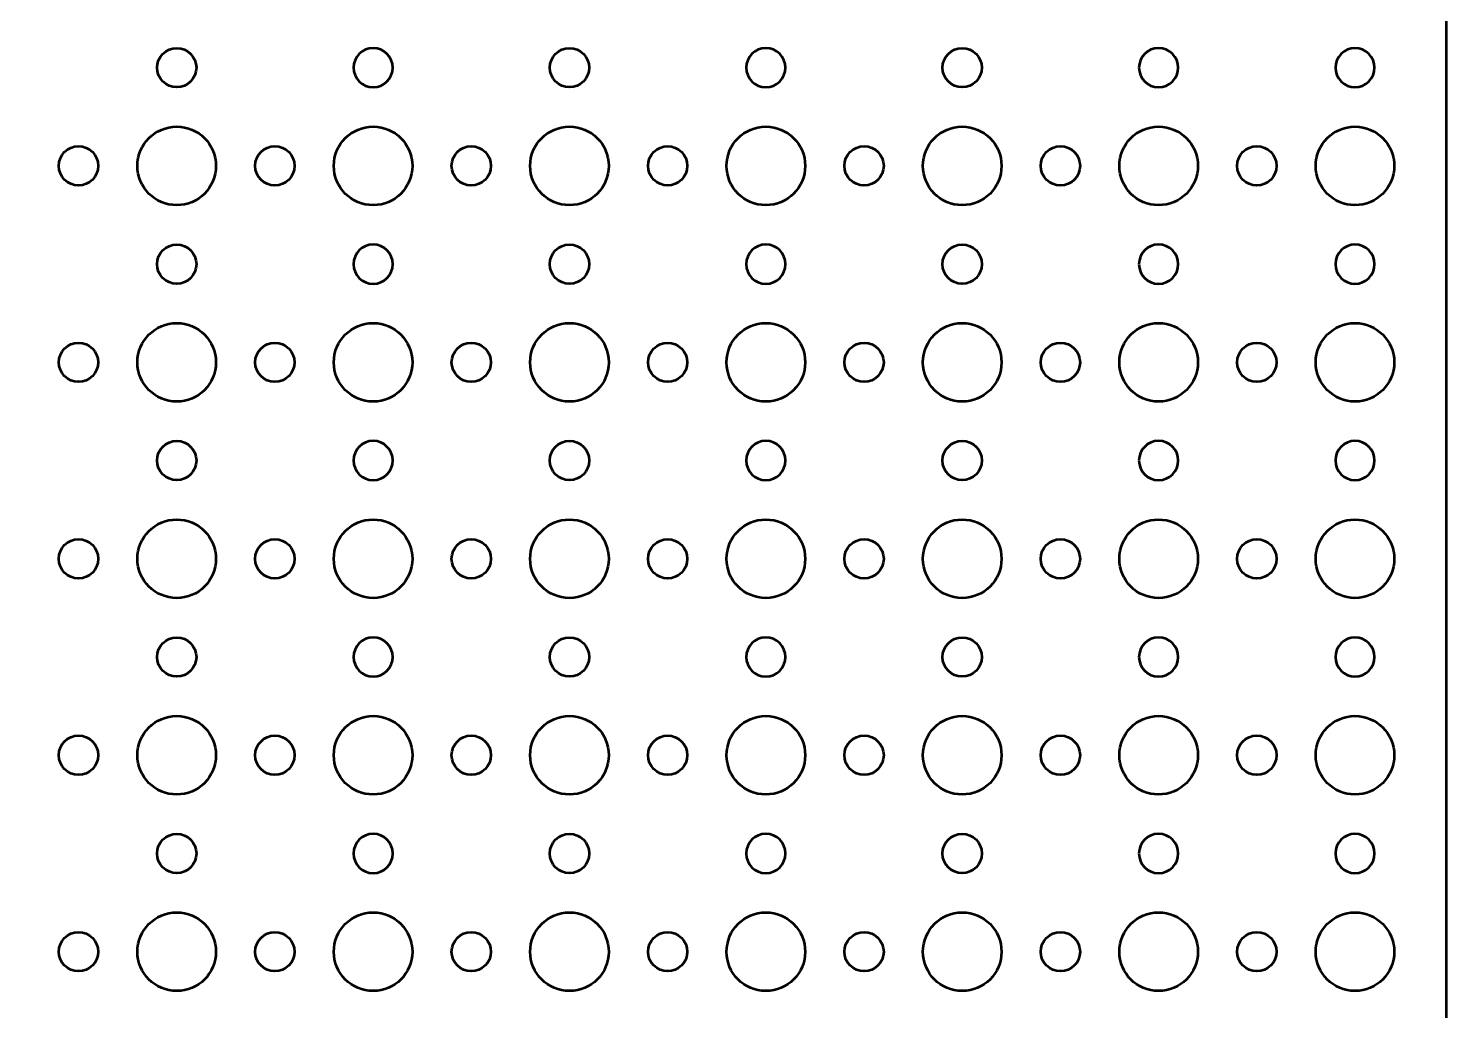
# Model space of a CAD drawing. Header units: centimetres. Extents: x -42.5 to 44.4, y -43.5 to 43.2.
# Drawn here: x 31.12 to 41.95, y -35.7 to -28.2 of the extents above; entities that cross this region are included whole.
import ezdxf

# ---------------------------------------------------------------- set-up
doc = ezdxf.new("R2010")
doc.units = ezdxf.units.CM
doc.header["$MEASUREMENT"] = 0
doc.layers.add('Layer 1', color=7, linetype='Continuous')

msp = doc.modelspace()

# ---------------------------------------------------------------- linework, layer by layer
at = {"layer": 'Layer 1', "lineweight": 53}
for centre, major_axis in [((32.25, -28.5), (0, 0.15)), ((35.25, -28.5), (0, 0.15)), ((38.25, -28.5), (0, 0.15)), ((32.25001, -29.25001), (0, 0.30001)), ((33.75001, -29.25001), (0, 0.30001)), ((35.25001, -29.25001), (0, 0.30001)), ((36.75001, -29.25001), (0, 0.30001)), ((38.25001, -29.25001), (0, 0.30001)), ((39.75001, -29.25001), (0, 0.30001)), ((41.25001, -29.25001), (0, 0.30001)), ((31.5, -29.25), (0, 0.15)), ((33, -29.25), (0, 0.15)), ((34.5, -29.25), (0, 0.15)), ((36, -29.25), (0, 0.15)), ((37.5, -29.25), (0, 0.15)), ((39, -29.25), (0, 0.15)), ((40.5, -29.25), (0, 0.15)), ((32.25, -30), (0, 0.15)), ((35.25, -30), (0, 0.15)), ((38.25, -30), (0, 0.15)), ((32.25001, -30.75001), (0, 0.30001)), ((33.75001, -30.75001), (0, 0.30001)), ((35.25001, -30.75001), (0, 0.30001)), ((36.75001, -30.75001), (0, 0.30001)), ((38.25001, -30.75001), (0, 0.30001)), ((39.75001, -30.75001), (0, 0.30001)), ((41.25001, -30.75001), (0, 0.30001)), ((31.5, -30.75), (0, 0.15)), ((33, -30.75), (0, 0.15)), ((34.5, -30.75), (0, 0.15)), ((36, -30.75), (0, 0.15)), ((37.5, -30.75), (0, 0.15)), ((39, -30.75), (0, 0.15)), ((40.5, -30.75), (0, 0.15)), ((32.25, -31.5), (0, 0.15)), ((35.25, -31.5), (0, 0.15)), ((38.25, -31.5), (0, 0.15)), ((32.25001, -32.25001), (0, 0.30001)), ((33.75001, -32.25001), (0, 0.30001)), ((35.25001, -32.25001), (0, 0.30001)), ((36.75001, -32.25001), (0, 0.30001)), ((38.25001, -32.25001), (0, 0.30001)), ((39.75001, -32.25001), (0, 0.30001)), ((41.25001, -32.25001), (0, 0.30001)), ((31.5, -32.25), (0, 0.15)), ((33, -32.25), (0, 0.15)), ((34.5, -32.25), (0, 0.15)), ((36, -32.25), (0, 0.15)), ((37.5, -32.25), (0, 0.15)), ((39, -32.25), (0, 0.15)), ((40.5, -32.25), (0, 0.15)), ((32.25, -33), (0, 0.15)), ((35.25, -33), (0, 0.15)), ((38.25, -33), (0, 0.15)), ((32.25001, -33.75001), (0, 0.30001)), ((33.75001, -33.75001), (0, 0.30001)), ((35.25001, -33.75001), (0, 0.30001)), ((36.75001, -33.75001), (0, 0.30001)), ((38.25001, -33.75001), (0, 0.30001)), ((39.75001, -33.75001), (0, 0.30001)), ((41.25001, -33.75001), (0, 0.30001)), ((31.5, -33.75), (0, 0.15)), ((33, -33.75), (0, 0.15)), ((34.5, -33.75), (0, 0.15)), ((36, -33.75), (0, 0.15)), ((37.5, -33.75), (0, 0.15)), ((39, -33.75), (0, 0.15)), ((40.5, -33.75), (0, 0.15)), ((32.25, -34.5), (0, 0.15)), ((35.25, -34.5), (0, 0.15)), ((38.25, -34.5), (0, 0.15)), ((32.25001, -35.25001), (0, 0.30001)), ((33.75001, -35.25001), (0, 0.30001)), ((35.25001, -35.25001), (0, 0.30001)), ((36.75001, -35.25001), (0, 0.30001)), ((38.25001, -35.25001), (0, 0.30001)), ((39.75001, -35.25001), (0, 0.30001)), ((41.25001, -35.25001), (0, 0.30001)), ((31.5, -35.25), (0, 0.15)), ((33, -35.25), (0, 0.15)), ((34.5, -35.25), (0, 0.15)), ((36, -35.25), (0, 0.15)), ((37.5, -35.25), (0, 0.15)), ((39, -35.25), (0, 0.15)), ((40.5, -35.25), (0, 0.15))]:
    msp.add_ellipse(centre, major_axis=major_axis, ratio=1, dxfattribs=at)
for points, knots in [([(21.05, -42.95), (21.05, -42.95), (21.05, -14.05), (21.05, -14.05), (21.05, -14.05), (21.05, -13.77386), (21.27386, -13.55), (21.55, -13.55), (21.55, -13.55), (21.55, -13.55), (41.45, -13.55), (41.45, -13.55), (41.45, -13.55), (41.72614, -13.55), (41.95, -13.77386), (41.95, -14.05), (41.95, -14.05), (41.95, -14.05), (41.95, -42.95), (41.95, -42.95), (41.95, -42.95), (41.95, -43.22614), (41.72614, -43.45), (41.45, -43.45), (41.45, -43.45), (41.45, -43.45), (21.55, -43.45), (21.55, -43.45), (21.55, -43.45), (21.27386, -43.45), (21.05, -43.22614), (21.05, -42.95)], [0, 0, 0, 0, 0.11111111, 0.11111111, 0.11111111, 0.11111111, 0.22222222, 0.22222222, 0.22222222, 0.22222222, 0.33333333, 0.33333333, 0.33333333, 0.33333333, 0.44444444, 0.44444444, 0.44444444, 0.44444444, 0.55555556, 0.55555556, 0.55555556, 0.55555556, 0.66666667, 0.66666667, 0.66666667, 0.66666667, 0.77777778, 0.77777778, 0.77777778, 0.77777778, 1, 1, 1, 1]), ([(33.6, -28.5), (33.6, -28.41716), (33.66716, -28.35), (33.75, -28.35), (33.75, -28.35), (33.83284, -28.35), (33.9, -28.41716), (33.9, -28.5), (33.9, -28.5), (33.9, -28.58284), (33.83284, -28.65), (33.75, -28.65), (33.75, -28.65), (33.66716, -28.65), (33.6, -28.58284), (33.6, -28.5)], [0, 0, 0, 0, 0.2, 0.2, 0.2, 0.2, 0.4, 0.4, 0.4, 0.4, 0.6, 0.6, 0.6, 0.6, 1, 1, 1, 1]), ([(36.6, -28.5), (36.6, -28.41716), (36.66716, -28.35), (36.75, -28.35), (36.75, -28.35), (36.83284, -28.35), (36.9, -28.41716), (36.9, -28.5), (36.9, -28.5), (36.9, -28.58284), (36.83284, -28.65), (36.75, -28.65), (36.75, -28.65), (36.66716, -28.65), (36.6, -28.58284), (36.6, -28.5)], [0, 0, 0, 0, 0.2, 0.2, 0.2, 0.2, 0.4, 0.4, 0.4, 0.4, 0.6, 0.6, 0.6, 0.6, 1, 1, 1, 1]), ([(39.6, -28.5), (39.6, -28.41716), (39.66716, -28.35), (39.75, -28.35), (39.75, -28.35), (39.83284, -28.35), (39.9, -28.41716), (39.9, -28.5), (39.9, -28.5), (39.9, -28.58284), (39.83284, -28.65), (39.75, -28.65), (39.75, -28.65), (39.66716, -28.65), (39.6, -28.58284), (39.6, -28.5)], [0, 0, 0, 0, 0.2, 0.2, 0.2, 0.2, 0.4, 0.4, 0.4, 0.4, 0.6, 0.6, 0.6, 0.6, 1, 1, 1, 1]), ([(41.1, -28.5), (41.1, -28.41716), (41.16716, -28.35), (41.25, -28.35), (41.25, -28.35), (41.33284, -28.35), (41.4, -28.41716), (41.4, -28.5), (41.4, -28.5), (41.4, -28.58284), (41.33284, -28.65), (41.25, -28.65), (41.25, -28.65), (41.16716, -28.65), (41.1, -28.58284), (41.1, -28.5)], [0, 0, 0, 0, 0.2, 0.2, 0.2, 0.2, 0.4, 0.4, 0.4, 0.4, 0.6, 0.6, 0.6, 0.6, 1, 1, 1, 1]), ([(33.6, -30), (33.6, -29.91716), (33.66716, -29.85), (33.75, -29.85), (33.75, -29.85), (33.83284, -29.85), (33.9, -29.91716), (33.9, -30), (33.9, -30), (33.9, -30.08284), (33.83284, -30.15), (33.75, -30.15), (33.75, -30.15), (33.66716, -30.15), (33.6, -30.08284), (33.6, -30)], [0, 0, 0, 0, 0.2, 0.2, 0.2, 0.2, 0.4, 0.4, 0.4, 0.4, 0.6, 0.6, 0.6, 0.6, 1, 1, 1, 1]), ([(36.6, -30), (36.6, -29.91716), (36.66716, -29.85), (36.75, -29.85), (36.75, -29.85), (36.83284, -29.85), (36.9, -29.91716), (36.9, -30), (36.9, -30), (36.9, -30.08284), (36.83284, -30.15), (36.75, -30.15), (36.75, -30.15), (36.66716, -30.15), (36.6, -30.08284), (36.6, -30)], [0, 0, 0, 0, 0.2, 0.2, 0.2, 0.2, 0.4, 0.4, 0.4, 0.4, 0.6, 0.6, 0.6, 0.6, 1, 1, 1, 1]), ([(39.6, -30), (39.6, -29.91716), (39.66716, -29.85), (39.75, -29.85), (39.75, -29.85), (39.83284, -29.85), (39.9, -29.91716), (39.9, -30), (39.9, -30), (39.9, -30.08284), (39.83284, -30.15), (39.75, -30.15), (39.75, -30.15), (39.66716, -30.15), (39.6, -30.08284), (39.6, -30)], [0, 0, 0, 0, 0.2, 0.2, 0.2, 0.2, 0.4, 0.4, 0.4, 0.4, 0.6, 0.6, 0.6, 0.6, 1, 1, 1, 1]), ([(41.1, -30), (41.1, -29.91716), (41.16716, -29.85), (41.25, -29.85), (41.25, -29.85), (41.33284, -29.85), (41.4, -29.91716), (41.4, -30), (41.4, -30), (41.4, -30.08284), (41.33284, -30.15), (41.25, -30.15), (41.25, -30.15), (41.16716, -30.15), (41.1, -30.08284), (41.1, -30)], [0, 0, 0, 0, 0.2, 0.2, 0.2, 0.2, 0.4, 0.4, 0.4, 0.4, 0.6, 0.6, 0.6, 0.6, 1, 1, 1, 1]), ([(33.6, -31.5), (33.6, -31.41716), (33.66716, -31.35), (33.75, -31.35), (33.75, -31.35), (33.83284, -31.35), (33.9, -31.41716), (33.9, -31.5), (33.9, -31.5), (33.9, -31.58284), (33.83284, -31.65), (33.75, -31.65), (33.75, -31.65), (33.66716, -31.65), (33.6, -31.58284), (33.6, -31.5)], [0, 0, 0, 0, 0.2, 0.2, 0.2, 0.2, 0.4, 0.4, 0.4, 0.4, 0.6, 0.6, 0.6, 0.6, 1, 1, 1, 1]), ([(36.6, -31.5), (36.6, -31.41716), (36.66716, -31.35), (36.75, -31.35), (36.75, -31.35), (36.83284, -31.35), (36.9, -31.41716), (36.9, -31.5), (36.9, -31.5), (36.9, -31.58284), (36.83284, -31.65), (36.75, -31.65), (36.75, -31.65), (36.66716, -31.65), (36.6, -31.58284), (36.6, -31.5)], [0, 0, 0, 0, 0.2, 0.2, 0.2, 0.2, 0.4, 0.4, 0.4, 0.4, 0.6, 0.6, 0.6, 0.6, 1, 1, 1, 1]), ([(39.6, -31.5), (39.6, -31.41716), (39.66716, -31.35), (39.75, -31.35), (39.75, -31.35), (39.83284, -31.35), (39.9, -31.41716), (39.9, -31.5), (39.9, -31.5), (39.9, -31.58284), (39.83284, -31.65), (39.75, -31.65), (39.75, -31.65), (39.66716, -31.65), (39.6, -31.58284), (39.6, -31.5)], [0, 0, 0, 0, 0.2, 0.2, 0.2, 0.2, 0.4, 0.4, 0.4, 0.4, 0.6, 0.6, 0.6, 0.6, 1, 1, 1, 1]), ([(41.1, -31.5), (41.1, -31.41716), (41.16716, -31.35), (41.25, -31.35), (41.25, -31.35), (41.33284, -31.35), (41.4, -31.41716), (41.4, -31.5), (41.4, -31.5), (41.4, -31.58284), (41.33284, -31.65), (41.25, -31.65), (41.25, -31.65), (41.16716, -31.65), (41.1, -31.58284), (41.1, -31.5)], [0, 0, 0, 0, 0.2, 0.2, 0.2, 0.2, 0.4, 0.4, 0.4, 0.4, 0.6, 0.6, 0.6, 0.6, 1, 1, 1, 1]), ([(33.6, -33), (33.6, -32.91716), (33.66716, -32.85), (33.75, -32.85), (33.75, -32.85), (33.83284, -32.85), (33.9, -32.91716), (33.9, -33), (33.9, -33), (33.9, -33.08284), (33.83284, -33.15), (33.75, -33.15), (33.75, -33.15), (33.66716, -33.15), (33.6, -33.08284), (33.6, -33)], [0, 0, 0, 0, 0.2, 0.2, 0.2, 0.2, 0.4, 0.4, 0.4, 0.4, 0.6, 0.6, 0.6, 0.6, 1, 1, 1, 1]), ([(36.6, -33), (36.6, -32.91716), (36.66716, -32.85), (36.75, -32.85), (36.75, -32.85), (36.83284, -32.85), (36.9, -32.91716), (36.9, -33), (36.9, -33), (36.9, -33.08284), (36.83284, -33.15), (36.75, -33.15), (36.75, -33.15), (36.66716, -33.15), (36.6, -33.08284), (36.6, -33)], [0, 0, 0, 0, 0.2, 0.2, 0.2, 0.2, 0.4, 0.4, 0.4, 0.4, 0.6, 0.6, 0.6, 0.6, 1, 1, 1, 1]), ([(39.6, -33), (39.6, -32.91716), (39.66716, -32.85), (39.75, -32.85), (39.75, -32.85), (39.83284, -32.85), (39.9, -32.91716), (39.9, -33), (39.9, -33), (39.9, -33.08284), (39.83284, -33.15), (39.75, -33.15), (39.75, -33.15), (39.66716, -33.15), (39.6, -33.08284), (39.6, -33)], [0, 0, 0, 0, 0.2, 0.2, 0.2, 0.2, 0.4, 0.4, 0.4, 0.4, 0.6, 0.6, 0.6, 0.6, 1, 1, 1, 1]), ([(41.1, -33), (41.1, -32.91716), (41.16716, -32.85), (41.25, -32.85), (41.25, -32.85), (41.33284, -32.85), (41.4, -32.91716), (41.4, -33), (41.4, -33), (41.4, -33.08284), (41.33284, -33.15), (41.25, -33.15), (41.25, -33.15), (41.16716, -33.15), (41.1, -33.08284), (41.1, -33)], [0, 0, 0, 0, 0.2, 0.2, 0.2, 0.2, 0.4, 0.4, 0.4, 0.4, 0.6, 0.6, 0.6, 0.6, 1, 1, 1, 1]), ([(33.6, -34.5), (33.6, -34.41716), (33.66716, -34.35), (33.75, -34.35), (33.75, -34.35), (33.83284, -34.35), (33.9, -34.41716), (33.9, -34.5), (33.9, -34.5), (33.9, -34.58284), (33.83284, -34.65), (33.75, -34.65), (33.75, -34.65), (33.66716, -34.65), (33.6, -34.58284), (33.6, -34.5)], [0, 0, 0, 0, 0.2, 0.2, 0.2, 0.2, 0.4, 0.4, 0.4, 0.4, 0.6, 0.6, 0.6, 0.6, 1, 1, 1, 1]), ([(36.6, -34.5), (36.6, -34.41716), (36.66716, -34.35), (36.75, -34.35), (36.75, -34.35), (36.83284, -34.35), (36.9, -34.41716), (36.9, -34.5), (36.9, -34.5), (36.9, -34.58284), (36.83284, -34.65), (36.75, -34.65), (36.75, -34.65), (36.66716, -34.65), (36.6, -34.58284), (36.6, -34.5)], [0, 0, 0, 0, 0.2, 0.2, 0.2, 0.2, 0.4, 0.4, 0.4, 0.4, 0.6, 0.6, 0.6, 0.6, 1, 1, 1, 1]), ([(39.6, -34.5), (39.6, -34.41716), (39.66716, -34.35), (39.75, -34.35), (39.75, -34.35), (39.83284, -34.35), (39.9, -34.41716), (39.9, -34.5), (39.9, -34.5), (39.9, -34.58284), (39.83284, -34.65), (39.75, -34.65), (39.75, -34.65), (39.66716, -34.65), (39.6, -34.58284), (39.6, -34.5)], [0, 0, 0, 0, 0.2, 0.2, 0.2, 0.2, 0.4, 0.4, 0.4, 0.4, 0.6, 0.6, 0.6, 0.6, 1, 1, 1, 1]), ([(41.1, -34.5), (41.1, -34.41716), (41.16716, -34.35), (41.25, -34.35), (41.25, -34.35), (41.33284, -34.35), (41.4, -34.41716), (41.4, -34.5), (41.4, -34.5), (41.4, -34.58284), (41.33284, -34.65), (41.25, -34.65), (41.25, -34.65), (41.16716, -34.65), (41.1, -34.58284), (41.1, -34.5)], [0, 0, 0, 0, 0.2, 0.2, 0.2, 0.2, 0.4, 0.4, 0.4, 0.4, 0.6, 0.6, 0.6, 0.6, 1, 1, 1, 1])]:
    msp.add_open_spline(points, degree=3, knots=knots, dxfattribs=at)

doc.saveas('drawing.dxf')
